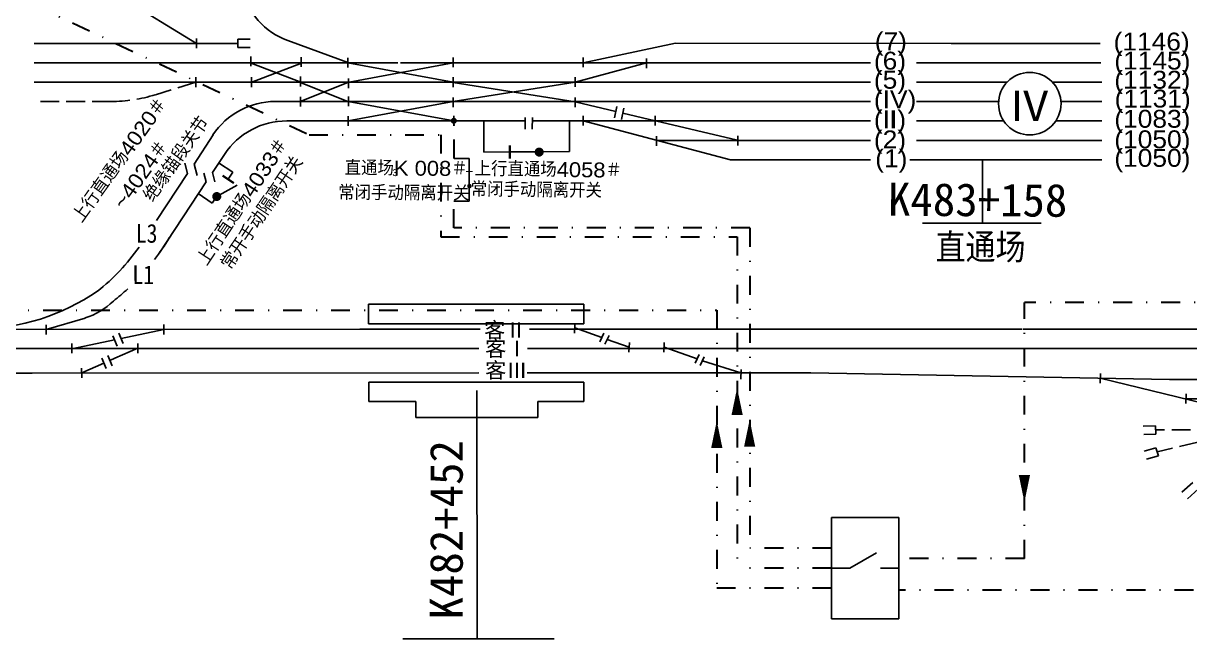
# Model space of a CAD drawing. Extents: x 3783 to 6106, y -2935 to -2515.
# Drawn here: x 4105.9 to 4229.8, y -2831.9 to -2766.5 of the extents above; entities that cross this region are included whole.
import ezdxf
from ezdxf.enums import TextEntityAlignment as Align

# ---------------------------------------------------------------- set-up
doc = ezdxf.new("R2010")
doc.units = 0
doc.header["$MEASUREMENT"] = 0
doc.linetypes.add('DHX3', pattern=[5, 2, -1.5, 0, -1.5])
doc.linetypes.add('XX', pattern=[5.5, 4, -1.5])
doc.layers.get('0').update_dxf_attribs({"linetype": 'CONTINUOUS'})
for name, color, linetype in [('2', 7, 'CONTINUOUS'), ('E_既有线路', 3, 'CONTINUOUS'), ('LAYER1', 1, 'CONTINUOUS'), ('ZC_站场', 7, 'CONTINUOUS'), ('初期', 1, 'CONTINUOUS'), ('字', 9, 'CONTINUOUS'), ('牵引所', 3, 'CONTINUOUS')]:
    doc.layers.add(name, color=color, linetype=linetype)
doc.styles.add('pyf', font='rs9.shx', dxfattribs={"width": 0.7, "height": 1.2, "bigfont": 'hztxt.shx'})
doc.styles.get("Standard").update_dxf_attribs({"font": 'SimSun.ttf', "width": 0.8, "height": 2.5})
doc.styles.add('WY', font='SimSun.ttf', dxfattribs={"height": 5})

msp = doc.modelspace()

# ---------------------------------------------------------------- linework, layer by layer
at = {"color": 4, "ltscale": 0.1}
for p, q in [((4114.99, -2762.9), (4124.32, -2768.61)), ((4113.27, -2768.61), (4107.08, -2768.61)), ((4121.48, -2768.61), (4110.09, -2768.61)), ((4128.72, -2768.61), (4115.66, -2768.61)), ((4128.72, -2768.17), (4130.02, -2768.17)), ((4128.72, -2769.05), (4128.72, -2768.17)), ((4130.02, -2769.05), (4128.72, -2769.05)), ((4134.02, -2768.3), (4140.42, -2770.65)), ((4165.39, -2770.67), (4175.23, -2768.58)), ((4175.23, -2768.58), (4204.51, -2768.6)), ((4204.51, -2768.6), (4220.33, -2768.6)), ((4112.85, -2770.67), (4107.08, -2770.67)), ((4127.27, -2770.67), (4108.43, -2770.67)), ((4145.7, -2770.67), (4127.27, -2770.67)), ((4130.13, -2770.71), (4135.4, -2772.72)), ((4135.47, -2770.71), (4130.2, -2772.72)), ((4140.42, -2770.67), (4151.59, -2772.73)), ((4140.54, -2772.74), (4151.59, -2770.67)), ((4146.01, -2770.66), (4152.95, -2770.67)), ((4189.61, -2770.67), (4152.95, -2770.67)), ((4164.54, -2772.73), (4172.12, -2770.67)), ((4189.61, -2770.67), (4195.93, -2770.67)), ((4200.8, -2770.67), (4204.51, -2770.67)), ((4204.51, -2770.67), (4220.41, -2770.67)), ((4115.24, -2772.73), (4107.08, -2772.73)), ((4125.05, -2772.73), (4108.43, -2772.73)), ((4130.26, -2772.73), (4125.05, -2772.73)), ((4130.26, -2772.73), (4139.4, -2772.73)), ((4135.37, -2772.77), (4140.49, -2774.83)), ((4140.49, -2772.71), (4135.43, -2774.76)), ((4160.25, -2772.73), (4139.4, -2772.73)), ((4151.58, -2772.75), (4164.55, -2774.81)), ((4151.61, -2774.79), (4164.54, -2772.73)), ((4189.61, -2772.73), (4160.25, -2772.73)), ((4181.62, -2772.73), (4169.67, -2772.73)), ((4189.61, -2772.73), (4195.93, -2772.73)), ((4200.8, -2772.73), (4204.51, -2772.73)), ((4204.51, -2772.73), (4210.44, -2772.73)), ((4215.26, -2772.73), (4220.49, -2772.73)), ((4140.39, -2774.79), (4132.69, -2774.79)), ((4195.93, -2774.79), (4140.39, -2774.79)), ((4140.44, -2774.77), (4151.67, -2776.85)), ((4140.45, -2776.84), (4151.61, -2774.79)), ((4164.54, -2774.83), (4168.87, -2775.85)), ((4189.61, -2774.79), (4195.93, -2774.79)), ((4200.8, -2774.79), (4204.51, -2774.79)), ((4204.51, -2774.79), (4209.54, -2774.79)), ((4216.16, -2774.79), (4220.52, -2774.79)), ((4169.62, -2776.03), (4173.05, -2776.84)), ((4159.24, -2776.85), (4133.91, -2776.85)), ((4165.39, -2776.85), (4160.01, -2776.85)), ((4165.39, -2776.85), (4195.93, -2776.85)), ((4165.39, -2776.85), (4181.04, -2780.97)), ((4173.09, -2776.85), (4181.81, -2778.9)), ((4200.8, -2776.85), (4204.51, -2776.85)), ((4204.51, -2776.85), (4210.09, -2776.85)), ((4215.62, -2776.85), (4220.52, -2776.85)), ((4124.07, -2781.43), (4126.08, -2778.34)), ((4189.61, -2778.91), (4173.21, -2778.91)), ((4189.61, -2778.91), (4195.93, -2778.91)), ((4200.8, -2778.91), (4204.51, -2778.91)), ((4204.51, -2778.91), (4220.52, -2778.91)), ((4126.01, -2782.32), (4127.29, -2780.4)), ((4181.04, -2780.97), (4195.93, -2780.97)), ((4200.12, -2780.97), (4204.51, -2780.97)), ((4204.51, -2780.97), (4220.52, -2780.97))]:
    msp.add_line(p, q, dxfattribs=at)
for p, q in [((4124.32, -2768.09), (4124.32, -2769.12)), ((4165.39, -2770.11), (4165.39, -2771.14)), ((4172.12, -2770.22), (4172.12, -2771.25)), ((4124.26, -2772.21), (4124.26, -2773.24)), ((4164.54, -2774.37), (4164.54, -2775.4)), ((4165.39, -2776.29), (4165.39, -2777.32)), ((4173.07, -2776.3), (4173.07, -2777.34)), ((4173.2, -2778.46), (4173.2, -2779.5)), ((4181.82, -2778.44), (4181.82, -2779.47)), ((4201.44, -2787.7), (4214.05, -2787.7)), ((4146.9, -2796.32), (4165.47, -2796.32)), ((4165.47, -2796.32), (4165.47, -2798.4)), ((4108.35, -2798.5), (4108.36, -2799.53)), ((4120.86, -2798.49), (4120.87, -2799.53)), ((4165.47, -2798.4), (4146.9, -2798.4)), ((4164.53, -2798.35), (4164.49, -2799.39)), ((4111.08, -2800.51), (4111.09, -2801.54)), ((4118.09, -2800.49), (4118.1, -2801.52)), ((4170.31, -2800.38), (4170.27, -2801.41)), ((4174.02, -2800.4), (4173.97, -2801.43)), ((4112.12, -2803.12), (4112.13, -2804.15)), ((4182.18, -2803.27), (4182.14, -2804.3)), ((4220.36, -2803.67), (4220.32, -2804.7)), ((4154.09, -2805.48), (4154.15, -2831.87)), ((4229.47, -2805.86), (4229.42, -2806.89)), ((4224.89, -2809.29), (4226.19, -2809.24)), ((4226.25, -2810.12), (4224.95, -2810.17)), ((4226.19, -2809.24), (4226.25, -2810.12)), ((4225, -2811.93), (4226.25, -2811.58)), ((4226.51, -2812.43), (4225.26, -2812.78)), ((4226.25, -2811.58), (4226.51, -2812.43)), ((4229.01, -2816.31), (4230.18, -2815.26)), ((4230.78, -2815.94), (4229.61, -2816.99)), ((4146.24, -2831.87), (4162.32, -2831.87))]:
    msp.add_line(p, q)
at = {"color": 40}
for p, q in [((4130.09, -2770), (4130.09, -2771.03)), ((4135.43, -2770.07), (4135.43, -2771.1)), ((4140.42, -2770.14), (4140.42, -2771.17)), ((4151.59, -2770.11), (4151.59, -2771.14)), ((4130.16, -2772.21), (4130.16, -2773.25)), ((4135.36, -2772.14), (4135.36, -2773.18)), ((4140.48, -2772.32), (4140.48, -2773.35)), ((4151.59, -2772.21), (4151.59, -2773.24)), ((4164.54, -2772.2), (4164.54, -2773.23)), ((4135.36, -2774.27), (4135.36, -2775.3)), ((4140.48, -2774.25), (4140.48, -2775.28)), ((4140.48, -2774.25), (4140.48, -2775.28)), ((4151.61, -2774.35), (4151.61, -2775.39)), ((4140.44, -2776.34), (4140.44, -2777.37)), ((4151.67, -2776.32), (4151.67, -2777.35)), ((4154.86, -2780.15), (4154.85, -2776.85)), ((4163.95, -2780.11), (4163.94, -2776.85)), ((4157.57, -2780.14), (4154.86, -2780.15)), ((4160.68, -2780.12), (4157.61, -2780.14)), ((4160.72, -2780.12), (4163.95, -2780.11)), ((4123.1, -2781.33), (4123.38, -2782.45)), ((4124.07, -2781.43), (4124.38, -2782.63)), ((4128.2, -2782.29), (4126.68, -2781.29)), ((4153.3, -2780.83), (4151.7, -2780.83)), ((4153.3, -2782.19), (4153.3, -2780.83)), ((4125.12, -2782.4), (4125.35, -2783.31)), ((4126.01, -2782.32), (4126.26, -2783.32)), ((4127.68, -2783.04), (4128.18, -2782.28)), ((4153.3, -2783.75), (4153.3, -2782.21)), ((4126.43, -2784.92), (4128.64, -2783.68)), ((4153.3, -2783.77), (4153.3, -2785.38)), ((4126, -2785.58), (4124.49, -2784.57)), ((4126.41, -2784.95), (4126, -2785.58)), ((4153.3, -2785.38), (4151.67, -2785.38))]:
    msp.add_line(p, q, dxfattribs=at)
at = {"linetype": 'XX', "ltscale": 0.5}
for p, q in [((4124.26, -2772.73), (4119.96, -2774.07)), ((4115.24, -2774.79), (4107.08, -2774.79)), ((4240.93, -2809.68), (4226.22, -2809.68)), ((4236.04, -2809.68), (4226.38, -2812.01))]:
    msp.add_line(p, q, dxfattribs=at)
at = {"color": 0}
for p, q in [((4168.99, -2775.31), (4168.72, -2776.52)), ((4169.74, -2775.48), (4169.48, -2776.69)), ((4159.24, -2776.48), (4159.23, -2777.72)), ((4160.01, -2776.49), (4160, -2777.73)), ((4115.43, -2799.68), (4115.9, -2800.77)), ((4116.08, -2799.4), (4116.54, -2800.49)), ((4167.61, -2799.4), (4167.18, -2800.33)), ((4168.15, -2799.64), (4167.72, -2800.57)), ((4114.26, -2802.07), (4114.72, -2803.16)), ((4114.9, -2801.79), (4115.36, -2802.88)), ((4177.73, -2801.67), (4177.3, -2802.6)), ((4178.26, -2801.9), (4177.83, -2802.84))]:
    msp.add_line(p, q, dxfattribs=at)
at = {"ltscale": 0.1}
for p, q in [((4142.61, -2796.32), (4146.9, -2796.32)), ((4142.61, -2796.32), (4142.61, -2798.4)), ((4142.61, -2798.4), (4146.9, -2798.4))]:
    msp.add_line(p, q, dxfattribs=at)
at = {"color": 5}
for p, q in [((4114.48, -2802.59), (4112.13, -2803.63)), ((4178.07, -2802.33), (4182.14, -2803.63)), ((4088.24, -2803.67), (4106.86, -2803.64)), ((4106.86, -2803.64), (4154.32, -2803.63)), ((4159.47, -2803.63), (4189.6, -2803.63)), ((4189.6, -2803.63), (4227.69, -2804.32)), ((4220.34, -2804.19), (4237.61, -2808.39)), ((4227.69, -2804.32), (4236.14, -2804.32)), ((4229.35, -2806.38), (4236.14, -2806.38))]:
    msp.add_line(p, q, dxfattribs=at)
at = {"color": 40}
for points, const_width in [([(4157.61, -2780.15), (4157.61, -2779.43)], 0.24), ([(4157.61, -2780.15), (4157.61, -2780.87)], 0.24), ([(4127.7, -2783.06), (4127.1, -2782.66)], 0.24), ([(4127.7, -2783.06), (4128.3, -2783.46)], 0.24), ([(4153.31, -2782.21), (4152.95, -2782.21)], 0.12), ([(4153.31, -2782.21), (4153.67, -2782.21)], 0.12)]:
    msp.add_lwpolyline(points, dxfattribs=dict(at, const_width=const_width))
for points, const_width in [([(4160.97, -2780.16, 1), (4160.49, -2780.16, 1)], 0.48), ([(4153.32, -2783.89, -1), (4153.32, -2783.65, -1)], 0.24), ([(4126.35, -2785.08, -1), (4126.61, -2784.68, -1)], 0.48)]:
    msp.add_lwpolyline(points, format="xyb", close=True, dxfattribs=dict(at, const_width=const_width))
at = {"color": 1, "linetype": 'DHX3', "ltscale": 4}
for points in [[(4181.76, -2805.22, 0, 1.19, 0), (4181.76, -2808.09, 1.19, 1.19, 0)], [(4179.6, -2808.72, 0, 1.19, 0), (4179.6, -2811.59, 1.19, 1.19, 0)], [(4183.09, -2808.61, 0, 1.19, 0), (4183.09, -2811.48, 1.19, 1.19, 0)], [(4212.28, -2817.36, 0, 1.19, 0), (4212.28, -2814.49, 1.19, 1.19, 0)]]:
    msp.add_lwpolyline(points, format="xyseb", dxfattribs=at)
at = {"color": 4, "ltscale": 0.1}
for centre, start, end in [((4136.77, -2760.87), 194.427, 249.749), ((4132.69, -2782.71), 90, 146.5575), ((4133.91, -2784.77), 90, 146.5575)]:
    msp.add_arc(centre, 7.93, start, end, dxfattribs=at)
at = {"linetype": 'XX', "ltscale": 0.5}
msp.add_arc((4115.24, -2758.93), 15.85, 270, 287.3245, dxfattribs=at)
at = {"layer": '2', "color": 200, "linetype": 'DHX3', "lineweight": 30}
for p, q in [((4106.55, -2764.24), (4136.29, -2778.31)), ((4136.29, -2778.31), (4150.28, -2778.31)), ((4150.28, -2778.31), (4150.28, -2789.15)), ((4150.28, -2789.15), (4181.77, -2789.15)), ((4181.77, -2789.15), (4181.77, -2824.38)), ((4191.77, -2824.38), (4181.77, -2824.38))]:
    msp.add_line(p, q, dxfattribs=at)
at = {"layer": '2', "color": 4, "linetype": 'DHX3', "lineweight": 30}
for p, q in [((4151.7, -2780.83), (4151.7, -2776.98)), ((4151.67, -2788.22), (4151.67, -2785.38)), ((4183.11, -2788.22), (4151.67, -2788.22)), ((4183.11, -2788.22), (4183.11, -2822.23)), ((4191.77, -2822.26), (4183.11, -2822.26))]:
    msp.add_line(p, q, dxfattribs=at)
at = {"layer": '2', "color": 6, "linetype": 'DHX3', "lineweight": 30}
for p, q in [((4212.28, -2823.36), (4212.28, -2796.15)), ((4300.21, -2796.15), (4212.28, -2796.15)), ((4212.28, -2823.36), (4198.95, -2823.36))]:
    msp.add_line(p, q, dxfattribs=at)
at = {"layer": '2', "color": 11, "linetype": 'DHX3', "lineweight": 30}
for p, q in [((4077.43, -2796.94), (4179.61, -2796.94)), ((4179.61, -2796.94), (4179.61, -2826.5)), ((4191.77, -2826.5), (4179.61, -2826.5))]:
    msp.add_line(p, q, dxfattribs=at)
at = {"layer": '2', "color": 5, "linetype": 'DHX3', "lineweight": 30}
msp.add_line((4352.63, -2826.67), (4198.95, -2826.71), dxfattribs=at)
at = {"layer": 'E_既有线路', "const_width": 0.317}
msp.add_lwpolyline([(4151.5, -2776.83, 1), (4151.82, -2776.83, 1)], format="xyb", close=True, dxfattribs=at)
at = {"layer": 'LAYER1', "color": 6, "linetype": 'ByBlock'}
for p, q in [((4120.08, -2787.43), (4123.38, -2782.45)), ((4120.38, -2790.88), (4125.35, -2783.31)), ((4108.35, -2799.02), (4112.5, -2797.79)), ((4095.21, -2798.97), (4120.87, -2799.01)), ((4116.32, -2799.97), (4120.87, -2799.01)), ((4120.87, -2799.01), (4141.68, -2798.96)), ((4141.68, -2798.96), (4144.15, -2798.96)), ((4144.15, -2798.96), (4154.47, -2798.97)), ((4159.71, -2798.97), (4212, -2798.97)), ((4164.51, -2798.83), (4167.4, -2799.86)), ((4212.12, -2798.97), (4282.42, -2798.96))]:
    msp.add_line(p, q, dxfattribs=at)
at = {"layer": 'LAYER1'}
msp.add_line((4229.95, -2806.38), (4229.54, -2806.38), dxfattribs=at)
at = {"layer": 'LAYER1', "color": 6, "linetype": 'ByBlock'}
for centre, radius, start, end in [((4100.21, -2777.71), 21.95, 308.2571, 325.1424), ((4099.89, -2776.2), 25.2, 322.4417, 328.7378), ((4100.81, -2776.02), 22.95, 270.7353, 304.4657), ((4099.89, -2776.2), 25.2, 308.2588, 312.8323), ((4110.22, -2790.61), 7.53, 287.6176, 314.4352)]:
    msp.add_arc(centre, radius, start, end, dxfattribs=at)
at = {"layer": 'ZC_站场'}
msp.add_line((4207.83, -2787.7), (4207.83, -2780.97), dxfattribs=at)
at = {"layer": 'ZC_站场', "color": 15}
for p, q in [((4111.09, -2801.08), (4115.62, -2800.12)), ((4167.95, -2800.06), (4170.29, -2800.89)), ((4095.3, -2801.03), (4121.45, -2801.03)), ((4118.1, -2801.01), (4115.66, -2802.06)), ((4121.45, -2801.03), (4126.91, -2801.03)), ((4126.91, -2801.03), (4141.75, -2801.03)), ((4141.75, -2801.03), (4144.34, -2801.03)), ((4144.34, -2801.03), (4154.31, -2801.03)), ((4159.48, -2801.03), (4198.11, -2801.03)), ((4174, -2800.88), (4177.51, -2802.13)), ((4198.11, -2801.03), (4236.14, -2801.03)), ((4115.66, -2802.06), (4115.12, -2802.3))]:
    msp.add_line(p, q, dxfattribs=at)
at = {"layer": '初期', "color": 1}
for p, q in [((4142.62, -2804.6), (4142.62, -2806.68)), ((4142.62, -2804.6), (4146.91, -2804.6)), ((4146.91, -2804.6), (4165.48, -2804.6)), ((4165.48, -2804.6), (4165.48, -2806.68)), ((4142.62, -2806.68), (4147.61, -2806.68)), ((4147.61, -2808.37), (4147.61, -2806.68)), ((4165.48, -2806.68), (4160.6, -2806.68)), ((4160.6, -2806.68), (4160.6, -2808.37)), ((4160.6, -2808.37), (4147.61, -2808.37))]:
    msp.add_line(p, q, dxfattribs=at)
at = {"layer": '初期'}
msp.add_circle((4212.85, -2775.01), 3.32, dxfattribs=at)
at = {"layer": '牵引所', "color": 7, "linetype": 'Continuous'}
for p, q in [((4191.77, -2818.99), (4191.77, -2829.77)), ((4191.77, -2818.99), (4198.95, -2818.99)), ((4198.95, -2818.99), (4198.95, -2829.77)), ((4193.74, -2824.38), (4196.58, -2822.74)), ((4191.77, -2824.38), (4193.74, -2824.38)), ((4191.77, -2824.38), (4193.74, -2824.38)), ((4196.98, -2824.38), (4198.95, -2824.38)), ((4191.77, -2829.77), (4198.95, -2829.77))]:
    msp.add_line(p, q, dxfattribs=at)

# ---------------------------------------------------------------- texts
at = {"style": 'pyf', "width": 1.1}
for s, height, p in [('(7)', 1.902, (4196.38, -2769.33)), ('(1146)', 1.902, (4221.75, -2769.36)), ('(6)', 1.902, (4196.29, -2771.39)), ('(1145)', 1.902, (4221.83, -2771.38)), ('(5)', 1.902, (4196.29, -2773.42)), ('(1132)', 1.902, (4221.83, -2773.42)), ('(IV)', 1.902, (4196.29, -2775.51)), ('(1131)', 1.902, (4221.86, -2775.42)), ('(II)', 1.902, (4196.29, -2777.62)), ('I', 1.9, (4197.91, -2777.62)), ('(1083)', 1.902, (4221.83, -2777.57)), ('(2)', 1.902, (4196.29, -2779.76)), ('(1050)', 1.902, (4221.83, -2779.75)), ('(1)', 1.902, (4196.43, -2781.78)), ('(1050)', 1.902, (4221.83, -2781.72))]:
    msp.add_text(s, height=height, dxfattribs=at).set_placement(p)
for s, rotation, p in [('上行直通场4020＃', 54.5636, (4112.23, -2787.82)), ('绝缘锚段关节', 54.5636, (4119.76, -2785.6)), ('~4024＃', 54.5636, (4116.62, -2786.36)), ('上行直通场4033＃', 56.5242, (4125.51, -2792.38))]:
    msp.add_text(s, height=1.585, rotation=rotation, dxfattribs=at).set_placement(p)
for s, height, rotation, p in [('常开手动隔离开关', 1.585, 56.1968, (4131.91, -2787.02)), ('直通场K 008＃ ', 1.585, 359.692, (4146.92, -2782.66)), ('上行直通场4058＃', 1.585, 359.3671, (4161.69, -2782.79)), ('3', 0.75, 359.8466, (4145.44, -2782.71)), ('常闭手动隔离开关 ', 1.585, 359.692, (4146.67, -2785.29)), ('常闭手动隔离开关', 1.585, 359.3671, (4160.42, -2784.96))]:
    msp.add_text(s, height=height, rotation=rotation, dxfattribs=at).set_placement(p, align=Align.CENTER)
at = {"width": 0.85}
for s, p in [('L3', (4117.87, -2789.79)), ('L1', (4117.51, -2794.19))]:
    msp.add_text(s, height=2, rotation=0.0313, dxfattribs=at).set_placement(p)
msp.add_text('直通场', height=2.748, dxfattribs=at).set_placement((4202.84, -2791.6))
at = {"lineweight": 30, "ltscale": 4}
for s, p in [('客Ⅱ', (4154.88, -2799.89)), ('客Ⅰ', (4154.99, -2801.86)), ('客Ⅲ', (4154.99, -2804.17))]:
    msp.add_text(s, height=1.65, dxfattribs=at).set_placement(p)
at = {"layer": '初期', "width": 1.04}
msp.add_text('Ⅳ', height=3.21, dxfattribs=at).set_placement((4210.53, -2776.84))
at = {"layer": '字', "color": 7, "style": 'WY'}
for s, rotation, p in [('K483+158', 359.6252, (4197.78, -2786.91)), ('K482+452', 90, (4152.61, -2829.82))]:
    msp.add_text(s, height=3.5, rotation=rotation, dxfattribs=at).set_placement(p)

doc.saveas('drawing.dxf')
